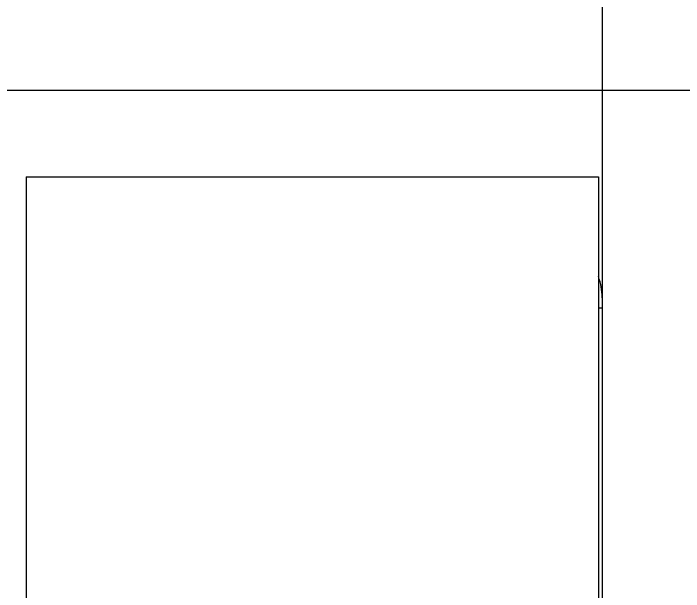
# Model space of a CAD drawing. Header units: millimetres. Extents: x 434053 to 1059003, y -2417481 to 936527.
# Drawn here: x 554706.7 to 554789.8, y -2129130.7 to -2129059 of the extents above; entities that cross this region are included whole.
import ezdxf

# ---------------------------------------------------------------- set-up
doc = ezdxf.new("R2010")
doc.units = ezdxf.units.MM
doc.header["$LTSCALE"] = 1000
doc.header["$MEASUREMENT"] = 0
doc.layers.add('fur2023', color=252, linetype='Continuous')
doc.layers.add('PUB_HATCH', color=8, linetype='Continuous')

# ---------------------------------------------------------------- blocks, each defined once
blk = doc.blocks.new('dgasdgghAccessible Toilet')
at = {"linetype": 'Continuous'}
for p, q in [((-200, -250.000048), (-2190, -250.000048)), ((-1077.5, -250.061054), (-962.5, -250.061054)), ((-1076.25, -250.530551), (-1076.25, -250.061054)), ((-1092.5, -250.530551), (-947.5, -250.530551)), ((-1092.5, -321.530551), (-1092.5, -250.530551)), ((-1092.5, -321.530551), (-1039.5, -321.530551))]:
    blk.add_line(p, q, dxfattribs=at)
blk.add_arc((-1077.5, -257.561054), 7.5, 90, 110.38052504, dxfattribs=at)
blk = doc.blocks.new('adfasdfdgdf')
at = {"layer": 'fur2023', "rotation": 270}
blk.add_blockref('dgasdgghAccessible Toilet', (0, 3775.696, 0), dxfattribs=at)

msp = doc.modelspace()

# ---------------------------------------------------------------- hatches: boundary and pattern name
at = {"layer": 'PUB_HATCH'}
h = msp.add_hatch(dxfattribs=at)
h.set_pattern_fill('ANGLE', color=256, scale=150)
h.set_pattern_definition([(0, (-12007467.05, -2028484.8), (0, 523.875), [381, -142.875]), (90, (-12007467.05, -2028484.8), (-523.875, 3e-14), [381, -142.875])])
h.paths.add_polyline_path([(555029.763, -2128121.707), (551029.763, -2128121.707), (551029.763, -2129571.707), (550079.763, -2129571.707), (550079.763, -2136171.707), (555029.763, -2136171.707)])

# ---------------------------------------------------------------- block references
msp.add_blockref('adfasdfdgdf', (555029.763, -2133947.403, 0))

doc.saveas('drawing.dxf')
